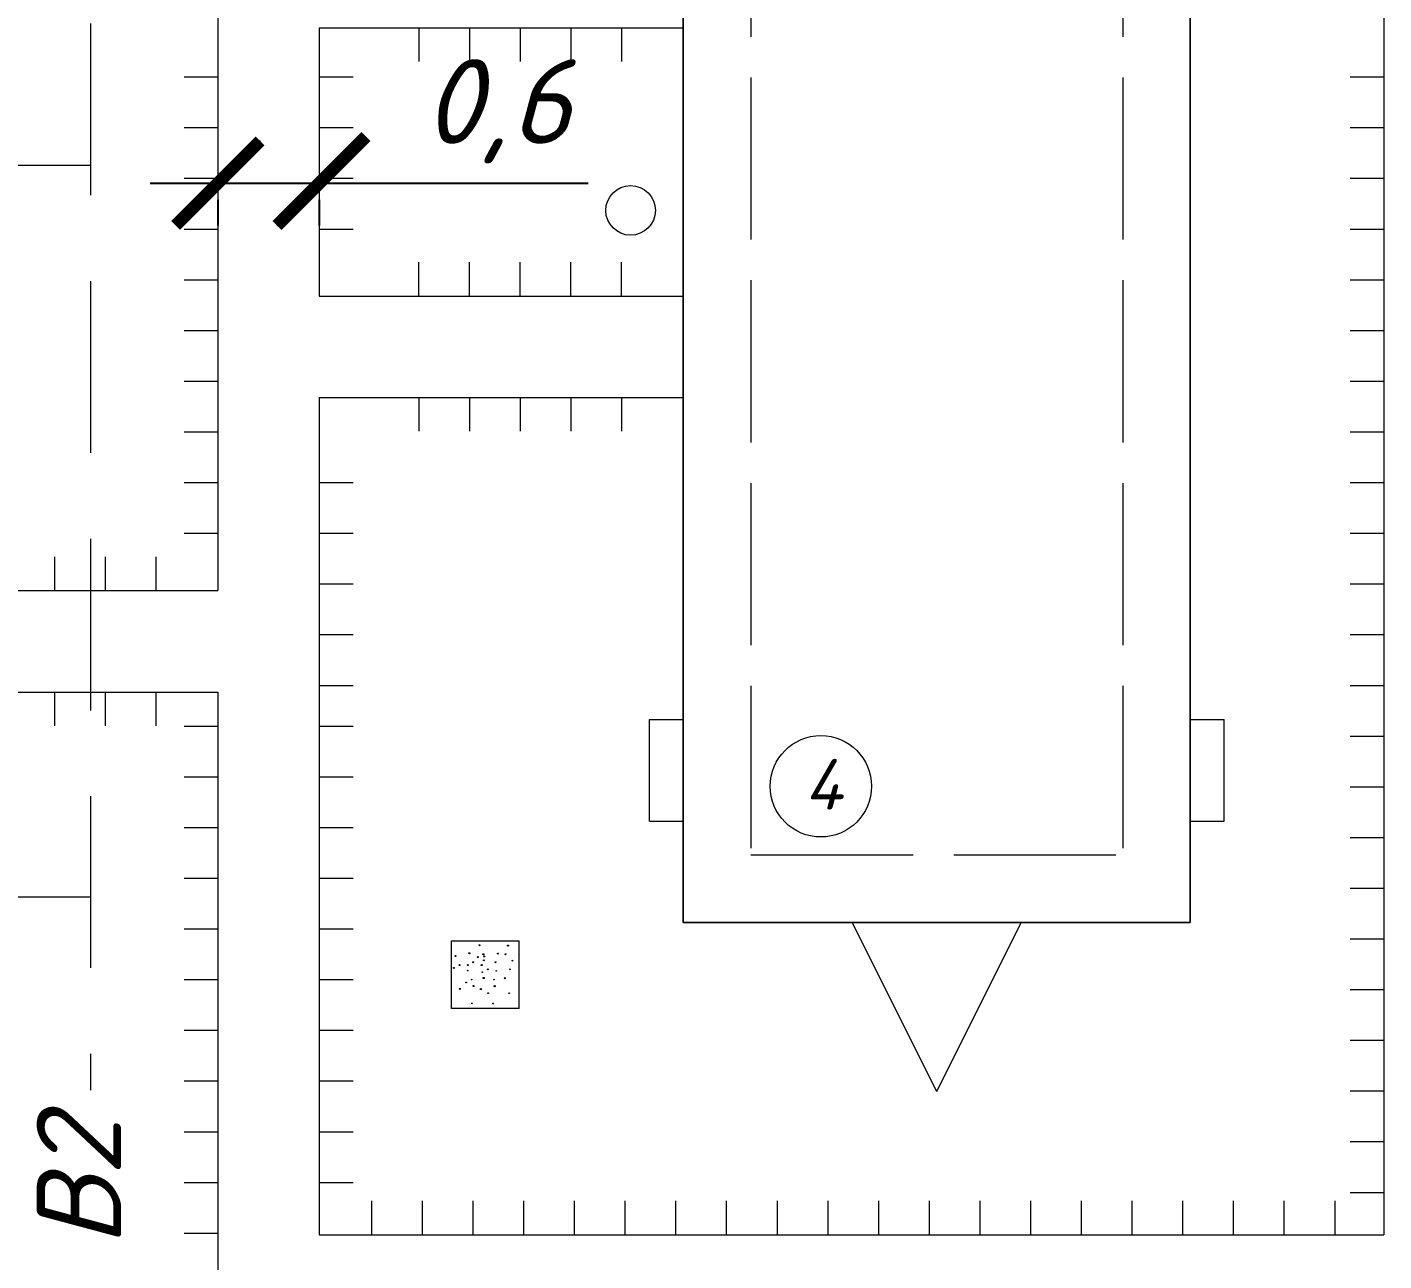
# Model space of a CAD drawing. Header units: millimetres. Extents: x 27137 to 30937, y -4667 to -569.
# Drawn here: x 28946.97 to 28987.11, y -2633.81 to -2597.31 of the extents above; entities that cross this region are included whole.
import ezdxf

# ---------------------------------------------------------------- set-up
doc = ezdxf.new("R2010")
doc.units = ezdxf.units.MM
doc.header["$LTSCALE"] = 0.4
doc.linetypes.add('ACAD_ISO02W100', pattern=[15, 12, -3])
doc.linetypes.add('штриховаяX2', pattern=[38.1, 25.4, -12.7])
doc.layers.add('здания', color=7, linetype='Continuous', lineweight=40)
doc.styles.add('Isocpeur', font='isocpeui.ttf', dxfattribs={"height": 2.5})
doc.styles.get("Standard").update_dxf_attribs({"font": 'isocpeui.ttf', "height": 2.5})
doc.dimstyles.new('06', dxfattribs={"dimtxt": 2.5, "dimasz": 2.5, "dimexe": 1.25, "dimexo": 0.625, "dimtad": 1, "dimdec": 0, "dimlfac": 200, "dimtxsty": 'Standard', "dimblk": 'OBLIQUE', "dimcen": 2.5, "dimdle": 2, "dimadec": 0, "dimazin": 0, "dimtfac": 1, "dimtdec": 0, "dimtmove": 0, "dimatfit": 3, "dimldrblk": 'OBLIQUE', "dimfxl": 1, "dimarcsym": 0})

# ---------------------------------------------------------------- blocks, each defined once
blk = doc.blocks.new('_Oblique')
at = {"color": 0, "linetype": 'ByBlock', "lineweight": -2}
blk.add_line((-0.5, -0.5), (0.5, 0.5), dxfattribs=at)
blk = doc.blocks.new('*D599')
at = {"color": 0, "lineweight": -2, "transparency": 16777216}
for p, q in [((28950.611, -2601.923), (28955.611, -2601.923)), ((28955.611, -2601.923), (28963.569, -2601.923)), ((28952.611, -2602.416), (28952.611, -2603.173)), ((28955.611, -2602.416), (28955.611, -2603.173))]:
    blk.add_line(p, q, dxfattribs=at)
at = {"layer": 'Defpoints', "color": 0, "transparency": 16777216}
for p in [(28952.611, -2601.791), (28955.611, -2601.791), (28955.611, -2601.923)]:
    blk.add_point(p, dxfattribs=at)
at = {"color": 0, "lineweight": -2, "transparency": 16777216, "xscale": 2.5, "yscale": 2.5, "zscale": 2.5, "rotation": 180}
blk.add_blockref('_Oblique', (28952.611, -2601.923), dxfattribs=at)
at = {"color": 0, "lineweight": -2, "transparency": 16777216, "xscale": 2.5, "yscale": 2.5, "zscale": 2.5}
blk.add_blockref('_Oblique', (28955.611, -2601.923), dxfattribs=at)
at = {"color": 0, "lineweight": 15, "transparency": 16777216, "insert": (28960.872, -2599.798), "char_height": 2.5, "attachment_point": 5, "style": 'Isocpeur'}
blk.add_mtext('0,6', dxfattribs=at)
blk = doc.blocks.new('_ArchTick')
at = {"color": 0, "linetype": 'ByBlock', "const_width": 0.15}
blk.add_lwpolyline([(-0.5, -0.5), (0.5, 0.5)], dxfattribs=at)

msp = doc.modelspace()

# ---------------------------------------------------------------- linework, layer by layer
at = {"lineweight": 15}
for p, q in [((28952.6105, -2568.667), (28952.6105, -2613.9796)), ((28987.1105, -2571.667), (28987.1105, -2633.0328)), ((28966.3822, -2623.7956), (28966.3822, -2578.7956)), ((28966.3822, -2578.7956), (28966.3822, -2623.7956)), ((28981.3822, -2578.7956), (28981.3822, -2623.7956)), ((28981.3822, -2623.7956), (28981.3822, -2578.7956)), ((28955.6105, -2597.3253), (28955.6105, -2605.2659)), ((28955.6105, -2597.3253), (28966.3822, -2597.3253)), ((28958.5537, -2597.3253), (28958.5537, -2598.3253)), ((28958.5537, -2597.3253), (28958.5537, -2598.3253)), ((28960.0537, -2597.3253), (28960.0537, -2598.3253)), ((28960.0537, -2597.3253), (28960.0537, -2598.3253)), ((28961.5537, -2597.3253), (28961.5537, -2598.3253)), ((28961.5537, -2597.3253), (28961.5537, -2598.3253)), ((28961.5537, -2597.3253), (28961.5537, -2598.3253)), ((28961.5537, -2597.3253), (28961.5537, -2598.3253)), ((28963.0537, -2597.3253), (28963.0537, -2598.3253)), ((28963.0537, -2597.3253), (28963.0537, -2598.3253)), ((28964.5537, -2597.3253), (28964.5537, -2598.3253)), ((28964.5537, -2597.3253), (28964.5537, -2598.3253)), ((28952.6105, -2598.7909), (28951.6105, -2598.7909)), ((28952.6105, -2598.7909), (28951.6105, -2598.7909)), ((28952.6105, -2598.7909), (28951.6105, -2598.7909)), ((28952.6105, -2598.7909), (28951.6105, -2598.7909)), ((28952.6105, -2598.7909), (28951.6105, -2598.7909)), ((28952.6105, -2598.7909), (28951.6105, -2598.7909)), ((28952.6105, -2598.7909), (28951.6105, -2598.7909)), ((28952.6105, -2598.7909), (28951.6105, -2598.7909)), ((28952.6105, -2598.7909), (28951.6105, -2598.7909)), ((28952.6105, -2598.7909), (28951.6105, -2598.7909)), ((28952.6105, -2598.7909), (28951.6105, -2598.7909)), ((28956.6105, -2598.7909), (28955.6105, -2598.7909)), ((28956.6105, -2598.7909), (28955.6105, -2598.7909)), ((28956.6105, -2598.7909), (28955.6105, -2598.7909)), ((28956.6105, -2598.7909), (28955.6105, -2598.7909)), ((28956.6105, -2598.7909), (28955.6105, -2598.7909)), ((28956.6105, -2598.7909), (28955.6105, -2598.7909)), ((28956.6105, -2598.7909), (28955.6105, -2598.7909)), ((28956.6105, -2598.7909), (28955.6105, -2598.7909)), ((28956.6105, -2598.7909), (28955.6105, -2598.7909)), ((28956.6105, -2598.7909), (28955.6105, -2598.7909)), ((28956.6105, -2598.7909), (28955.6105, -2598.7909)), ((28956.6105, -2598.7909), (28955.6105, -2598.7909)), ((28956.6105, -2598.7909), (28955.6105, -2598.7909)), ((28987.1105, -2598.7909), (28986.1105, -2598.7909)), ((28987.1105, -2598.7909), (28986.1105, -2598.7909)), ((28987.1105, -2598.7909), (28986.1105, -2598.7909)), ((28952.6105, -2600.2909), (28951.6105, -2600.2909)), ((28952.6105, -2600.2909), (28951.6105, -2600.2909)), ((28952.6105, -2600.2909), (28951.6105, -2600.2909)), ((28952.6105, -2600.2909), (28951.6105, -2600.2909)), ((28952.6105, -2600.2909), (28951.6105, -2600.2909)), ((28952.6105, -2600.2909), (28951.6105, -2600.2909)), ((28952.6105, -2600.2909), (28951.6105, -2600.2909)), ((28952.6105, -2600.2909), (28951.6105, -2600.2909)), ((28956.6105, -2600.2909), (28955.6105, -2600.2909)), ((28956.6105, -2600.2909), (28955.6105, -2600.2909)), ((28956.6105, -2600.2909), (28955.6105, -2600.2909)), ((28956.6105, -2600.2909), (28955.6105, -2600.2909)), ((28956.6105, -2600.2909), (28955.6105, -2600.2909)), ((28956.6105, -2600.2909), (28955.6105, -2600.2909)), ((28956.6105, -2600.2909), (28955.6105, -2600.2909)), ((28956.6105, -2600.2909), (28955.6105, -2600.2909)), ((28956.6105, -2600.2909), (28955.6105, -2600.2909)), ((28956.6105, -2600.2909), (28955.6105, -2600.2909)), ((28956.6105, -2600.2909), (28955.6105, -2600.2909)), ((28956.6105, -2600.2909), (28955.6105, -2600.2909)), ((28956.6105, -2600.2909), (28955.6105, -2600.2909)), ((28956.6105, -2600.2909), (28955.6105, -2600.2909)), ((28956.6105, -2600.2909), (28955.6105, -2600.2909)), ((28956.6105, -2600.2909), (28955.6105, -2600.2909)), ((28956.6105, -2600.2909), (28955.6105, -2600.2909)), ((28987.1105, -2600.2909), (28986.1105, -2600.2909)), ((28987.1105, -2600.2909), (28986.1105, -2600.2909)), ((28987.1105, -2600.2909), (28986.1105, -2600.2909)), ((28987.1105, -2600.2909), (28986.1105, -2600.2909)), ((28987.1105, -2600.2909), (28986.1105, -2600.2909)), ((28952.6105, -2601.7909), (28951.6105, -2601.7909)), ((28952.6105, -2601.7909), (28951.6105, -2601.7909)), ((28952.6105, -2601.7909), (28951.6105, -2601.7909)), ((28952.6105, -2601.7909), (28951.6105, -2601.7909)), ((28952.6105, -2601.7909), (28951.6105, -2601.7909)), ((28952.6105, -2601.7909), (28951.6105, -2601.7909)), ((28952.6105, -2601.7909), (28951.6105, -2601.7909)), ((28952.6105, -2601.7909), (28951.6105, -2601.7909)), ((28956.6105, -2601.7909), (28955.6105, -2601.7909)), ((28956.6105, -2601.7909), (28955.6105, -2601.7909)), ((28956.6105, -2601.7909), (28955.6105, -2601.7909)), ((28956.6105, -2601.7909), (28955.6105, -2601.7909)), ((28956.6105, -2601.7909), (28955.6105, -2601.7909)), ((28956.6105, -2601.7909), (28955.6105, -2601.7909)), ((28956.6105, -2601.7909), (28955.6105, -2601.7909)), ((28956.6105, -2601.7909), (28955.6105, -2601.7909)), ((28956.6105, -2601.7909), (28955.6105, -2601.7909)), ((28956.6105, -2601.7909), (28955.6105, -2601.7909)), ((28956.6105, -2601.7909), (28955.6105, -2601.7909)), ((28987.1105, -2601.7909), (28986.1105, -2601.7909)), ((28987.1105, -2601.7909), (28986.1105, -2601.7909)), ((28987.1105, -2601.7909), (28986.1105, -2601.7909)), ((28987.1105, -2601.7909), (28986.1105, -2601.7909)), ((28987.1105, -2601.7909), (28986.1105, -2601.7909)), ((28987.1105, -2601.7909), (28986.1105, -2601.7909)), ((28987.1105, -2601.7909), (28986.1105, -2601.7909)), ((28987.1105, -2601.7909), (28986.1105, -2601.7909)), ((28987.1105, -2601.7909), (28986.1105, -2601.7909)), ((28987.1105, -2601.7909), (28986.1105, -2601.7909)), ((28987.1105, -2601.7909), (28986.1105, -2601.7909)), ((28952.6105, -2603.2909), (28951.6105, -2603.2909)), ((28952.6105, -2603.2909), (28951.6105, -2603.2909)), ((28952.6105, -2603.2909), (28951.6105, -2603.2909)), ((28952.6105, -2603.2909), (28951.6105, -2603.2909)), ((28952.6105, -2603.2909), (28951.6105, -2603.2909)), ((28952.6105, -2603.2909), (28951.6105, -2603.2909)), ((28956.6105, -2603.2909), (28955.6105, -2603.2909)), ((28956.6105, -2603.2909), (28955.6105, -2603.2909)), ((28956.6105, -2603.2909), (28955.6105, -2603.2909)), ((28956.6105, -2603.2909), (28955.6105, -2603.2909)), ((28956.6105, -2603.2909), (28955.6105, -2603.2909)), ((28956.6105, -2603.2909), (28955.6105, -2603.2909)), ((28956.6105, -2603.2909), (28955.6105, -2603.2909)), ((28956.6105, -2603.2909), (28955.6105, -2603.2909)), ((28956.6105, -2603.2909), (28955.6105, -2603.2909)), ((28956.6105, -2603.2909), (28955.6105, -2603.2909)), ((28956.6105, -2603.2909), (28955.6105, -2603.2909)), ((28956.6105, -2603.2909), (28955.6105, -2603.2909)), ((28956.6105, -2603.2909), (28955.6105, -2603.2909)), ((28987.1105, -2603.2909), (28986.1105, -2603.2909)), ((28987.1105, -2603.2909), (28986.1105, -2603.2909)), ((28987.1105, -2603.2909), (28986.1105, -2603.2909)), ((28987.1105, -2603.2909), (28986.1105, -2603.2909)), ((28987.1105, -2603.2909), (28986.1105, -2603.2909)), ((28987.1105, -2603.2909), (28986.1105, -2603.2909)), ((28987.1105, -2603.2909), (28986.1105, -2603.2909)), ((28987.1105, -2603.2909), (28986.1105, -2603.2909)), ((28958.5537, -2605.2659), (28958.5537, -2604.2659)), ((28958.5537, -2605.2659), (28958.5537, -2604.2659)), ((28960.0537, -2605.2659), (28960.0537, -2604.2659)), ((28960.0537, -2605.2659), (28960.0537, -2604.2659)), ((28961.5537, -2605.2659), (28961.5537, -2604.2659)), ((28961.5537, -2605.2659), (28961.5537, -2604.2659)), ((28961.5537, -2605.2659), (28961.5537, -2604.2659)), ((28961.5537, -2605.2659), (28961.5537, -2604.2659)), ((28963.0537, -2605.2659), (28963.0537, -2604.2659)), ((28963.0537, -2605.2659), (28963.0537, -2604.2659)), ((28964.5537, -2605.2659), (28964.5537, -2604.2659)), ((28964.5537, -2605.2659), (28964.5537, -2604.2659)), ((28952.6105, -2604.7909), (28951.6105, -2604.7909)), ((28952.6105, -2604.7909), (28951.6105, -2604.7909)), ((28952.6105, -2604.7909), (28951.6105, -2604.7909)), ((28987.1105, -2604.7909), (28986.1105, -2604.7909)), ((28987.1105, -2604.7909), (28986.1105, -2604.7909)), ((28987.1105, -2604.7909), (28986.1105, -2604.7909)), ((28987.1105, -2604.7909), (28986.1105, -2604.7909)), ((28987.1105, -2604.7909), (28986.1105, -2604.7909)), ((28987.1105, -2604.7909), (28986.1105, -2604.7909)), ((28987.1105, -2604.7909), (28986.1105, -2604.7909)), ((28987.1105, -2604.7909), (28986.1105, -2604.7909)), ((28955.6105, -2605.2659), (28966.3822, -2605.2659)), ((28952.6105, -2606.2909), (28951.6105, -2606.2909)), ((28952.6105, -2606.2909), (28951.6105, -2606.2909)), ((28952.6105, -2606.2909), (28951.6105, -2606.2909)), ((28952.6105, -2606.2909), (28951.6105, -2606.2909)), ((28952.6105, -2606.2909), (28951.6105, -2606.2909)), ((28987.1105, -2606.2909), (28986.1105, -2606.2909)), ((28987.1105, -2606.2909), (28986.1105, -2606.2909)), ((28987.1105, -2606.2909), (28986.1105, -2606.2909)), ((28987.1105, -2606.2909), (28986.1105, -2606.2909)), ((28987.1105, -2606.2909), (28986.1105, -2606.2909)), ((28987.1105, -2606.2909), (28986.1105, -2606.2909)), ((28952.6105, -2607.7909), (28951.6105, -2607.7909)), ((28952.6105, -2607.7909), (28951.6105, -2607.7909)), ((28952.6105, -2607.7909), (28951.6105, -2607.7909)), ((28952.6105, -2607.7909), (28951.6105, -2607.7909)), ((28952.6105, -2607.7909), (28951.6105, -2607.7909)), ((28952.6105, -2607.7909), (28951.6105, -2607.7909)), ((28952.6105, -2607.7909), (28951.6105, -2607.7909)), ((28952.6105, -2607.7909), (28951.6105, -2607.7909)), ((28952.6105, -2607.7909), (28951.6105, -2607.7909)), ((28952.6105, -2607.7909), (28951.6105, -2607.7909)), ((28952.6105, -2607.7909), (28951.6105, -2607.7909)), ((28987.1105, -2607.7909), (28986.1105, -2607.7909)), ((28987.1105, -2607.7909), (28986.1105, -2607.7909)), ((28987.1105, -2607.7909), (28986.1105, -2607.7909)), ((28955.6105, -2608.2659), (28955.6105, -2616.9796)), ((28955.6105, -2608.2659), (28966.3822, -2608.2659)), ((28958.5537, -2608.2659), (28958.5537, -2609.2659)), ((28958.5537, -2608.2659), (28958.5537, -2609.2659)), ((28960.0537, -2608.2659), (28960.0537, -2609.2659)), ((28960.0537, -2608.2659), (28960.0537, -2609.2659)), ((28961.5537, -2608.2659), (28961.5537, -2609.2659)), ((28961.5537, -2608.2659), (28961.5537, -2609.2659)), ((28961.5537, -2608.2659), (28961.5537, -2609.2659)), ((28961.5537, -2608.2659), (28961.5537, -2609.2659)), ((28963.0537, -2608.2659), (28963.0537, -2609.2659)), ((28963.0537, -2608.2659), (28963.0537, -2609.2659)), ((28964.5537, -2608.2659), (28964.5537, -2609.2659)), ((28964.5537, -2608.2659), (28964.5537, -2609.2659)), ((28952.6105, -2609.2909), (28951.6105, -2609.2909)), ((28952.6105, -2609.2909), (28951.6105, -2609.2909)), ((28952.6105, -2609.2909), (28951.6105, -2609.2909)), ((28952.6105, -2609.2909), (28951.6105, -2609.2909)), ((28952.6105, -2609.2909), (28951.6105, -2609.2909)), ((28952.6105, -2609.2909), (28951.6105, -2609.2909)), ((28952.6105, -2609.2909), (28951.6105, -2609.2909)), ((28952.6105, -2609.2909), (28951.6105, -2609.2909)), ((28987.1105, -2609.2909), (28986.1105, -2609.2909)), ((28987.1105, -2609.2909), (28986.1105, -2609.2909)), ((28987.1105, -2609.2909), (28986.1105, -2609.2909)), ((28987.1105, -2609.2909), (28986.1105, -2609.2909)), ((28987.1105, -2609.2909), (28986.1105, -2609.2909)), ((28952.6105, -2610.7909), (28951.6105, -2610.7909)), ((28952.6105, -2610.7909), (28951.6105, -2610.7909)), ((28952.6105, -2610.7909), (28951.6105, -2610.7909)), ((28952.6105, -2610.7909), (28951.6105, -2610.7909)), ((28952.6105, -2610.7909), (28951.6105, -2610.7909)), ((28952.6105, -2610.7909), (28951.6105, -2610.7909)), ((28952.6105, -2610.7909), (28951.6105, -2610.7909)), ((28952.6105, -2610.7909), (28951.6105, -2610.7909)), ((28956.6105, -2610.7909), (28955.6105, -2610.7909)), ((28956.6105, -2610.7909), (28955.6105, -2610.7909)), ((28956.6105, -2610.7909), (28955.6105, -2610.7909)), ((28956.6105, -2610.7909), (28955.6105, -2610.7909)), ((28956.6105, -2610.7909), (28955.6105, -2610.7909)), ((28956.6105, -2610.7909), (28955.6105, -2610.7909)), ((28956.6105, -2610.7909), (28955.6105, -2610.7909)), ((28956.6105, -2610.7909), (28955.6105, -2610.7909)), ((28987.1105, -2610.7909), (28986.1105, -2610.7909)), ((28987.1105, -2610.7909), (28986.1105, -2610.7909)), ((28987.1105, -2610.7909), (28986.1105, -2610.7909)), ((28987.1105, -2610.7909), (28986.1105, -2610.7909)), ((28987.1105, -2610.7909), (28986.1105, -2610.7909)), ((28987.1105, -2610.7909), (28986.1105, -2610.7909)), ((28987.1105, -2610.7909), (28986.1105, -2610.7909)), ((28987.1105, -2610.7909), (28986.1105, -2610.7909)), ((28987.1105, -2610.7909), (28986.1105, -2610.7909)), ((28987.1105, -2610.7909), (28986.1105, -2610.7909)), ((28987.1105, -2610.7909), (28986.1105, -2610.7909)), ((28987.1105, -2610.7909), (28986.1105, -2610.7909)), ((28987.1105, -2610.7909), (28986.1105, -2610.7909)), ((28987.1105, -2610.7909), (28986.1105, -2610.7909)), ((28987.1105, -2610.7909), (28986.1105, -2610.7909)), ((28987.1105, -2610.7909), (28986.1105, -2610.7909)), ((28987.1105, -2610.7909), (28986.1105, -2610.7909)), ((28987.1105, -2610.7909), (28986.1105, -2610.7909)), ((28987.1105, -2610.7909), (28986.1105, -2610.7909)), ((28987.1105, -2610.7909), (28986.1105, -2610.7909)), ((28987.1105, -2610.7909), (28986.1105, -2610.7909)), ((28987.1105, -2610.7909), (28986.1105, -2610.7909)), ((28952.6105, -2612.2909), (28951.6105, -2612.2909)), ((28952.6105, -2612.2909), (28951.6105, -2612.2909)), ((28952.6105, -2612.2909), (28951.6105, -2612.2909)), ((28956.6105, -2612.2909), (28955.6105, -2612.2909)), ((28956.6105, -2612.2909), (28955.6105, -2612.2909)), ((28956.6105, -2612.2909), (28955.6105, -2612.2909)), ((28956.6105, -2612.2909), (28955.6105, -2612.2909)), ((28956.6105, -2612.2909), (28955.6105, -2612.2909)), ((28956.6105, -2612.2909), (28955.6105, -2612.2909)), ((28956.6105, -2612.2909), (28955.6105, -2612.2909)), ((28956.6105, -2612.2909), (28955.6105, -2612.2909)), ((28956.6105, -2612.2909), (28955.6105, -2612.2909)), ((28956.6105, -2612.2909), (28955.6105, -2612.2909)), ((28956.6105, -2612.2909), (28955.6105, -2612.2909)), ((28956.6105, -2612.2909), (28955.6105, -2612.2909)), ((28956.6105, -2612.2909), (28955.6105, -2612.2909)), ((28956.6105, -2612.2909), (28955.6105, -2612.2909)), ((28956.6105, -2612.2909), (28955.6105, -2612.2909)), ((28956.6105, -2612.2909), (28955.6105, -2612.2909)), ((28956.6105, -2612.2909), (28955.6105, -2612.2909)), ((28956.6105, -2612.2909), (28955.6105, -2612.2909)), ((28956.6105, -2612.2909), (28955.6105, -2612.2909)), ((28956.6105, -2612.2909), (28955.6105, -2612.2909)), ((28956.6105, -2612.2909), (28955.6105, -2612.2909)), ((28956.6105, -2612.2909), (28955.6105, -2612.2909)), ((28987.1105, -2612.2909), (28986.1105, -2612.2909)), ((28987.1105, -2612.2909), (28986.1105, -2612.2909)), ((28987.1105, -2612.2909), (28986.1105, -2612.2909)), ((28987.1105, -2612.2909), (28986.1105, -2612.2909)), ((28987.1105, -2612.2909), (28986.1105, -2612.2909)), ((28987.1105, -2612.2909), (28986.1105, -2612.2909)), ((28987.1105, -2612.2909), (28986.1105, -2612.2909)), ((28987.1105, -2612.2909), (28986.1105, -2612.2909)), ((28947.782, -2613.9796), (28947.782, -2612.9796)), ((28947.782, -2613.9796), (28947.782, -2612.9796)), ((28949.282, -2613.9796), (28949.282, -2612.9796)), ((28949.282, -2613.9796), (28949.282, -2612.9796)), ((28950.782, -2613.9796), (28950.782, -2612.9796)), ((28950.782, -2613.9796), (28950.782, -2612.9796)), ((28913.282, -2613.9796), (28952.6105, -2613.9796)), ((28956.6105, -2613.7909), (28955.6105, -2613.7909)), ((28956.6105, -2613.7909), (28955.6105, -2613.7909)), ((28956.6105, -2613.7909), (28955.6105, -2613.7909)), ((28956.6105, -2613.7909), (28955.6105, -2613.7909)), ((28956.6105, -2613.7909), (28955.6105, -2613.7909)), ((28956.6105, -2613.7909), (28955.6105, -2613.7909)), ((28956.6105, -2613.7909), (28955.6105, -2613.7909)), ((28956.6105, -2613.7909), (28955.6105, -2613.7909)), ((28956.6105, -2613.7909), (28955.6105, -2613.7909)), ((28956.6105, -2613.7909), (28955.6105, -2613.7909)), ((28956.6105, -2613.7909), (28955.6105, -2613.7909)), ((28987.1105, -2613.7909), (28986.1105, -2613.7909)), ((28987.1105, -2613.7909), (28986.1105, -2613.7909)), ((28987.1105, -2613.7909), (28986.1105, -2613.7909)), ((28987.1105, -2613.7909), (28986.1105, -2613.7909)), ((28987.1105, -2613.7909), (28986.1105, -2613.7909)), ((28987.1105, -2613.7909), (28986.1105, -2613.7909)), ((28987.1105, -2613.7909), (28986.1105, -2613.7909)), ((28987.1105, -2613.7909), (28986.1105, -2613.7909)), ((28987.1105, -2613.7909), (28986.1105, -2613.7909)), ((28987.1105, -2613.7909), (28986.1105, -2613.7909)), ((28987.1105, -2613.7909), (28986.1105, -2613.7909)), ((28987.1105, -2613.7909), (28986.1105, -2613.7909)), ((28987.1105, -2613.7909), (28986.1105, -2613.7909)), ((28987.1105, -2613.7909), (28986.1105, -2613.7909)), ((28987.1105, -2613.7909), (28986.1105, -2613.7909)), ((28987.1105, -2613.7909), (28986.1105, -2613.7909)), ((28987.1105, -2613.7909), (28986.1105, -2613.7909)), ((28987.1105, -2613.7909), (28986.1105, -2613.7909)), ((28987.1105, -2613.7909), (28986.1105, -2613.7909)), ((28956.6105, -2615.2909), (28955.6105, -2615.2909)), ((28956.6105, -2615.2909), (28955.6105, -2615.2909)), ((28956.6105, -2615.2909), (28955.6105, -2615.2909)), ((28956.6105, -2615.2909), (28955.6105, -2615.2909)), ((28956.6105, -2615.2909), (28955.6105, -2615.2909)), ((28956.6105, -2615.2909), (28955.6105, -2615.2909)), ((28956.6105, -2615.2909), (28955.6105, -2615.2909)), ((28956.6105, -2615.2909), (28955.6105, -2615.2909)), ((28987.1105, -2615.2909), (28986.1105, -2615.2909)), ((28987.1105, -2615.2909), (28986.1105, -2615.2909)), ((28987.1105, -2615.2909), (28986.1105, -2615.2909)), ((28987.1105, -2615.2909), (28986.1105, -2615.2909)), ((28987.1105, -2615.2909), (28986.1105, -2615.2909)), ((28987.1105, -2615.2909), (28986.1105, -2615.2909)), ((28987.1105, -2615.2909), (28986.1105, -2615.2909)), ((28987.1105, -2615.2909), (28986.1105, -2615.2909)), ((28987.1105, -2615.2909), (28986.1105, -2615.2909)), ((28987.1105, -2615.2909), (28986.1105, -2615.2909)), ((28987.1105, -2615.2909), (28986.1105, -2615.2909)), ((28987.1105, -2615.2909), (28986.1105, -2615.2909)), ((28987.1105, -2615.2909), (28986.1105, -2615.2909)), ((28987.1105, -2615.2909), (28986.1105, -2615.2909)), ((28913.282, -2616.9796), (28952.6105, -2616.9796)), ((28947.782, -2617.9796), (28947.782, -2616.9796)), ((28947.782, -2617.9796), (28947.782, -2616.9796)), ((28949.282, -2617.9796), (28949.282, -2616.9796)), ((28949.282, -2617.9796), (28949.282, -2616.9796)), ((28950.782, -2617.9796), (28950.782, -2616.9796)), ((28950.782, -2617.9796), (28950.782, -2616.9796)), ((28956.6105, -2616.7909), (28955.6105, -2616.7909)), ((28956.6105, -2616.7909), (28955.6105, -2616.7909)), ((28956.6105, -2616.7909), (28955.6105, -2616.7909)), ((28987.1105, -2616.7909), (28986.1105, -2616.7909)), ((28987.1105, -2616.7909), (28986.1105, -2616.7909)), ((28987.1105, -2616.7909), (28986.1105, -2616.7909)), ((28987.1105, -2616.7909), (28986.1105, -2616.7909)), ((28987.1105, -2616.7909), (28986.1105, -2616.7909)), ((28987.1105, -2616.7909), (28986.1105, -2616.7909)), ((28987.1105, -2616.7909), (28986.1105, -2616.7909)), ((28987.1105, -2616.7909), (28986.1105, -2616.7909)), ((28987.1105, -2616.7909), (28986.1105, -2616.7909)), ((28987.1105, -2616.7909), (28986.1105, -2616.7909)), ((28987.1105, -2616.7909), (28986.1105, -2616.7909)), ((28965.3822, -2620.7956), (28965.3822, -2617.7956)), ((28981.3822, -2617.7956), (28982.3822, -2617.7956)), ((28982.3822, -2620.7956), (28982.3822, -2617.7956)), ((28952.6105, -2617.9956), (28951.6105, -2617.9956)), ((28952.6105, -2617.9956), (28951.6105, -2617.9956)), ((28952.6105, -2617.9956), (28951.6105, -2617.9956)), ((28952.6105, -2617.9956), (28951.6105, -2617.9956)), ((28952.6105, -2617.9956), (28951.6105, -2617.9956)), ((28952.6105, -2617.9956), (28951.6105, -2617.9956)), ((28952.6105, -2617.9956), (28951.6105, -2617.9956)), ((28952.6105, -2617.9956), (28951.6105, -2617.9956)), ((28956.6105, -2617.9956), (28955.6105, -2617.9956)), ((28956.6105, -2617.9956), (28955.6105, -2617.9956)), ((28956.6105, -2617.9956), (28955.6105, -2617.9956)), ((28956.6105, -2617.9956), (28955.6105, -2617.9956)), ((28956.6105, -2617.9956), (28955.6105, -2617.9956)), ((28956.6105, -2617.9956), (28955.6105, -2617.9956)), ((28956.6105, -2617.9956), (28955.6105, -2617.9956)), ((28956.6105, -2617.9956), (28955.6105, -2617.9956)), ((28956.6105, -2617.9956), (28955.6105, -2617.9956)), ((28956.6105, -2617.9956), (28955.6105, -2617.9956)), ((28956.6105, -2617.9956), (28955.6105, -2617.9956)), ((28987.1105, -2618.2909), (28986.1105, -2618.2909)), ((28987.1105, -2618.2909), (28986.1105, -2618.2909)), ((28987.1105, -2618.2909), (28986.1105, -2618.2909)), ((28987.1105, -2618.2909), (28986.1105, -2618.2909)), ((28987.1105, -2618.2909), (28986.1105, -2618.2909)), ((28987.1105, -2618.2909), (28986.1105, -2618.2909)), ((28987.1105, -2618.2909), (28986.1105, -2618.2909)), ((28987.1105, -2618.2909), (28986.1105, -2618.2909)), ((28987.1105, -2618.2909), (28986.1105, -2618.2909)), ((28987.1105, -2618.2909), (28986.1105, -2618.2909)), ((28987.1105, -2618.2909), (28986.1105, -2618.2909)), ((28952.6105, -2619.4956), (28951.6105, -2619.4956)), ((28952.6105, -2619.4956), (28951.6105, -2619.4956)), ((28952.6105, -2619.4956), (28951.6105, -2619.4956)), ((28952.6105, -2619.4956), (28951.6105, -2619.4956)), ((28952.6105, -2619.4956), (28951.6105, -2619.4956)), ((28952.6105, -2619.4956), (28951.6105, -2619.4956)), ((28956.6105, -2619.4956), (28955.6105, -2619.4956)), ((28956.6105, -2619.4956), (28955.6105, -2619.4956)), ((28956.6105, -2619.4956), (28955.6105, -2619.4956)), ((28956.6105, -2619.4956), (28955.6105, -2619.4956)), ((28956.6105, -2619.4956), (28955.6105, -2619.4956)), ((28956.6105, -2619.4956), (28955.6105, -2619.4956)), ((28956.6105, -2619.4956), (28955.6105, -2619.4956)), ((28956.6105, -2619.4956), (28955.6105, -2619.4956)), ((28956.6105, -2619.4956), (28955.6105, -2619.4956)), ((28956.6105, -2619.4956), (28955.6105, -2619.4956)), ((28956.6105, -2619.4956), (28955.6105, -2619.4956)), ((28956.6105, -2619.4956), (28955.6105, -2619.4956)), ((28956.6105, -2619.4956), (28955.6105, -2619.4956)), ((28987.1105, -2619.7909), (28986.1105, -2619.7909)), ((28987.1105, -2619.7909), (28986.1105, -2619.7909)), ((28987.1105, -2619.7909), (28986.1105, -2619.7909)), ((28987.1105, -2619.7909), (28986.1105, -2619.7909)), ((28987.1105, -2619.7909), (28986.1105, -2619.7909)), ((28987.1105, -2619.7909), (28986.1105, -2619.7909)), ((28987.1105, -2619.7909), (28986.1105, -2619.7909)), ((28987.1105, -2619.7909), (28986.1105, -2619.7909)), ((28987.1105, -2619.7909), (28986.1105, -2619.7909)), ((28987.1105, -2619.7909), (28986.1105, -2619.7909)), ((28987.1105, -2619.7909), (28986.1105, -2619.7909)), ((28987.1105, -2619.7909), (28986.1105, -2619.7909)), ((28987.1105, -2619.7909), (28986.1105, -2619.7909)), ((28987.1105, -2619.7909), (28986.1105, -2619.7909)), ((28952.6105, -2620.9956), (28951.6105, -2620.9956)), ((28952.6105, -2620.9956), (28951.6105, -2620.9956)), ((28952.6105, -2620.9956), (28951.6105, -2620.9956)), ((28956.6105, -2620.9956), (28955.6105, -2620.9956)), ((28956.6105, -2620.9956), (28955.6105, -2620.9956)), ((28956.6105, -2620.9956), (28955.6105, -2620.9956)), ((28956.6105, -2620.9956), (28955.6105, -2620.9956)), ((28956.6105, -2620.9956), (28955.6105, -2620.9956)), ((28956.6105, -2620.9956), (28955.6105, -2620.9956)), ((28956.6105, -2620.9956), (28955.6105, -2620.9956)), ((28956.6105, -2620.9956), (28955.6105, -2620.9956)), ((28956.6105, -2620.9956), (28955.6105, -2620.9956)), ((28956.6105, -2620.9956), (28955.6105, -2620.9956)), ((28956.6105, -2620.9956), (28955.6105, -2620.9956)), ((28956.6105, -2620.9956), (28955.6105, -2620.9956)), ((28956.6105, -2620.9956), (28955.6105, -2620.9956)), ((28956.6105, -2620.9956), (28955.6105, -2620.9956)), ((28965.3822, -2620.7956), (28966.3822, -2620.7956)), ((28981.3822, -2620.7956), (28982.3822, -2620.7956)), ((28987.1105, -2621.2909), (28986.1105, -2621.2909)), ((28987.1105, -2621.2909), (28986.1105, -2621.2909)), ((28987.1105, -2621.2909), (28986.1105, -2621.2909)), ((28987.1105, -2621.2909), (28986.1105, -2621.2909)), ((28987.1105, -2621.2909), (28986.1105, -2621.2909)), ((28987.1105, -2621.2909), (28986.1105, -2621.2909)), ((28987.1105, -2621.2909), (28986.1105, -2621.2909)), ((28987.1105, -2621.2909), (28986.1105, -2621.2909)), ((28987.1105, -2621.2909), (28986.1105, -2621.2909)), ((28987.1105, -2621.2909), (28986.1105, -2621.2909)), ((28987.1105, -2621.2909), (28986.1105, -2621.2909)), ((28987.1105, -2621.2909), (28986.1105, -2621.2909)), ((28987.1105, -2621.2909), (28986.1105, -2621.2909)), ((28952.6105, -2622.4956), (28951.6105, -2622.4956)), ((28952.6105, -2622.4956), (28951.6105, -2622.4956)), ((28952.6105, -2622.4956), (28951.6105, -2622.4956)), ((28952.6105, -2622.4956), (28951.6105, -2622.4956)), ((28952.6105, -2622.4956), (28951.6105, -2622.4956)), ((28956.6105, -2622.4956), (28955.6105, -2622.4956)), ((28956.6105, -2622.4956), (28955.6105, -2622.4956)), ((28956.6105, -2622.4956), (28955.6105, -2622.4956)), ((28956.6105, -2622.4956), (28955.6105, -2622.4956)), ((28956.6105, -2622.4956), (28955.6105, -2622.4956)), ((28956.6105, -2622.4956), (28955.6105, -2622.4956)), ((28956.6105, -2622.4956), (28955.6105, -2622.4956)), ((28956.6105, -2622.4956), (28955.6105, -2622.4956)), ((28987.1105, -2622.7909), (28986.1105, -2622.7909)), ((28987.1105, -2622.7909), (28986.1105, -2622.7909)), ((28987.1105, -2622.7909), (28986.1105, -2622.7909)), ((28987.1105, -2622.7909), (28986.1105, -2622.7909)), ((28987.1105, -2622.7909), (28986.1105, -2622.7909)), ((28987.1105, -2622.7909), (28986.1105, -2622.7909)), ((28987.1105, -2622.7909), (28986.1105, -2622.7909)), ((28987.1105, -2622.7909), (28986.1105, -2622.7909)), ((28987.1105, -2622.7909), (28986.1105, -2622.7909)), ((28987.1105, -2622.7909), (28986.1105, -2622.7909)), ((28987.1105, -2622.7909), (28986.1105, -2622.7909)), ((28987.1105, -2622.7909), (28986.1105, -2622.7909)), ((28987.1105, -2622.7909), (28986.1105, -2622.7909)), ((28987.1105, -2622.7909), (28986.1105, -2622.7909)), ((28987.1105, -2622.7909), (28986.1105, -2622.7909)), ((28987.1105, -2622.7909), (28986.1105, -2622.7909)), ((28987.1105, -2622.7909), (28986.1105, -2622.7909)), ((28987.1105, -2622.7909), (28986.1105, -2622.7909)), ((28987.1105, -2622.7909), (28986.1105, -2622.7909)), ((28981.3822, -2623.7956), (28966.3822, -2623.7956)), ((28966.3822, -2623.7956), (28981.3822, -2623.7956)), ((28973.8822, -2628.7956), (28971.3822, -2623.7956)), ((28973.8822, -2628.7956), (28976.3822, -2623.7956)), ((28979.1755, -2623.7956), (28974.1755, -2623.7956)), ((28952.6105, -2623.9956), (28951.6105, -2623.9956)), ((28952.6105, -2623.9956), (28951.6105, -2623.9956)), ((28952.6105, -2623.9956), (28951.6105, -2623.9956)), ((28952.6105, -2623.9956), (28951.6105, -2623.9956)), ((28952.6105, -2623.9956), (28951.6105, -2623.9956)), ((28952.6105, -2623.9956), (28951.6105, -2623.9956)), ((28952.6105, -2623.9956), (28951.6105, -2623.9956)), ((28952.6105, -2623.9956), (28951.6105, -2623.9956)), ((28952.6105, -2623.9956), (28951.6105, -2623.9956)), ((28952.6105, -2623.9956), (28951.6105, -2623.9956)), ((28952.6105, -2623.9956), (28951.6105, -2623.9956)), ((28956.6105, -2623.9956), (28955.6105, -2623.9956)), ((28956.6105, -2623.9956), (28955.6105, -2623.9956)), ((28956.6105, -2623.9956), (28955.6105, -2623.9956)), ((28956.6105, -2623.9956), (28955.6105, -2623.9956)), ((28956.6105, -2623.9956), (28955.6105, -2623.9956)), ((28956.6105, -2623.9956), (28955.6105, -2623.9956)), ((28956.6105, -2623.9956), (28955.6105, -2623.9956)), ((28956.6105, -2623.9956), (28955.6105, -2623.9956)), ((28956.6105, -2623.9956), (28955.6105, -2623.9956)), ((28956.6105, -2623.9956), (28955.6105, -2623.9956)), ((28956.6105, -2623.9956), (28955.6105, -2623.9956)), ((28956.6105, -2623.9956), (28955.6105, -2623.9956)), ((28956.6105, -2623.9956), (28955.6105, -2623.9956)), ((28956.6105, -2623.9956), (28955.6105, -2623.9956)), ((28956.6105, -2623.9956), (28955.6105, -2623.9956)), ((28956.6105, -2623.9956), (28955.6105, -2623.9956)), ((28956.6105, -2623.9956), (28955.6105, -2623.9956)), ((28956.6105, -2623.9956), (28955.6105, -2623.9956)), ((28956.6105, -2623.9956), (28955.6105, -2623.9956)), ((28959.5254, -2626.3384), (28959.5254, -2624.3384)), ((28959.5254, -2624.3384), (28961.5254, -2624.3384)), ((28987.1105, -2624.2909), (28986.1105, -2624.2909)), ((28987.1105, -2624.2909), (28986.1105, -2624.2909)), ((28987.1105, -2624.2909), (28986.1105, -2624.2909)), ((28987.1105, -2624.2909), (28986.1105, -2624.2909)), ((28987.1105, -2624.2909), (28986.1105, -2624.2909)), ((28987.1105, -2624.2909), (28986.1105, -2624.2909)), ((28987.1105, -2624.2909), (28986.1105, -2624.2909)), ((28987.1105, -2624.2909), (28986.1105, -2624.2909)), ((28987.1105, -2624.2909), (28986.1105, -2624.2909)), ((28987.1105, -2624.2909), (28986.1105, -2624.2909)), ((28987.1105, -2624.2909), (28986.1105, -2624.2909)), ((28987.1105, -2624.2909), (28986.1105, -2624.2909)), ((28987.1105, -2624.2909), (28986.1105, -2624.2909)), ((28987.1105, -2624.2909), (28986.1105, -2624.2909)), ((28952.6105, -2625.4956), (28951.6105, -2625.4956)), ((28952.6105, -2625.4956), (28951.6105, -2625.4956)), ((28952.6105, -2625.4956), (28951.6105, -2625.4956)), ((28952.6105, -2625.4956), (28951.6105, -2625.4956)), ((28952.6105, -2625.4956), (28951.6105, -2625.4956)), ((28952.6105, -2625.4956), (28951.6105, -2625.4956)), ((28952.6105, -2625.4956), (28951.6105, -2625.4956)), ((28952.6105, -2625.4956), (28951.6105, -2625.4956)), ((28956.6105, -2625.4956), (28955.6105, -2625.4956)), ((28956.6105, -2625.4956), (28955.6105, -2625.4956)), ((28956.6105, -2625.4956), (28955.6105, -2625.4956)), ((28956.6105, -2625.4956), (28955.6105, -2625.4956)), ((28956.6105, -2625.4956), (28955.6105, -2625.4956)), ((28956.6105, -2625.4956), (28955.6105, -2625.4956)), ((28956.6105, -2625.4956), (28955.6105, -2625.4956)), ((28956.6105, -2625.4956), (28955.6105, -2625.4956)), ((28956.6105, -2625.4956), (28955.6105, -2625.4956)), ((28956.6105, -2625.4956), (28955.6105, -2625.4956)), ((28956.6105, -2625.4956), (28955.6105, -2625.4956)), ((28956.6105, -2625.4956), (28955.6105, -2625.4956)), ((28956.6105, -2625.4956), (28955.6105, -2625.4956)), ((28956.6105, -2625.4956), (28955.6105, -2625.4956)), ((28956.6105, -2625.4956), (28955.6105, -2625.4956)), ((28956.6105, -2625.4956), (28955.6105, -2625.4956)), ((28956.6105, -2625.4956), (28955.6105, -2625.4956)), ((28956.6105, -2625.4956), (28955.6105, -2625.4956)), ((28956.6105, -2625.4956), (28955.6105, -2625.4956)), ((28987.1105, -2625.7909), (28986.1105, -2625.7909)), ((28987.1105, -2625.7909), (28986.1105, -2625.7909)), ((28987.1105, -2625.7909), (28986.1105, -2625.7909)), ((28987.1105, -2625.7909), (28986.1105, -2625.7909)), ((28987.1105, -2625.7909), (28986.1105, -2625.7909)), ((28987.1105, -2625.7909), (28986.1105, -2625.7909)), ((28987.1105, -2625.7909), (28986.1105, -2625.7909)), ((28987.1105, -2625.7909), (28986.1105, -2625.7909)), ((28987.1105, -2625.7909), (28986.1105, -2625.7909)), ((28987.1105, -2625.7909), (28986.1105, -2625.7909)), ((28987.1105, -2625.7909), (28986.1105, -2625.7909)), ((28961.5254, -2626.3384), (28959.5254, -2626.3384)), ((28952.6105, -2626.9956), (28951.6105, -2626.9956)), ((28952.6105, -2626.9956), (28951.6105, -2626.9956)), ((28952.6105, -2626.9956), (28951.6105, -2626.9956)), ((28952.6105, -2626.9956), (28951.6105, -2626.9956)), ((28952.6105, -2626.9956), (28951.6105, -2626.9956)), ((28952.6105, -2626.9956), (28951.6105, -2626.9956)), ((28952.6105, -2626.9956), (28951.6105, -2626.9956)), ((28952.6105, -2626.9956), (28951.6105, -2626.9956)), ((28956.6105, -2626.9956), (28955.6105, -2626.9956)), ((28956.6105, -2626.9956), (28955.6105, -2626.9956)), ((28956.6105, -2626.9956), (28955.6105, -2626.9956)), ((28956.6105, -2626.9956), (28955.6105, -2626.9956)), ((28956.6105, -2626.9956), (28955.6105, -2626.9956)), ((28956.6105, -2626.9956), (28955.6105, -2626.9956)), ((28956.6105, -2626.9956), (28955.6105, -2626.9956)), ((28956.6105, -2626.9956), (28955.6105, -2626.9956)), ((28956.6105, -2626.9956), (28955.6105, -2626.9956)), ((28956.6105, -2626.9956), (28955.6105, -2626.9956)), ((28956.6105, -2626.9956), (28955.6105, -2626.9956)), ((28956.6105, -2626.9956), (28955.6105, -2626.9956)), ((28956.6105, -2626.9956), (28955.6105, -2626.9956)), ((28956.6105, -2626.9956), (28955.6105, -2626.9956)), ((28956.6105, -2626.9956), (28955.6105, -2626.9956)), ((28956.6105, -2626.9956), (28955.6105, -2626.9956)), ((28956.6105, -2626.9956), (28955.6105, -2626.9956)), ((28956.6105, -2626.9956), (28955.6105, -2626.9956)), ((28956.6105, -2626.9956), (28955.6105, -2626.9956)), ((28956.6105, -2626.9956), (28955.6105, -2626.9956)), ((28956.6105, -2626.9956), (28955.6105, -2626.9956)), ((28956.6105, -2626.9956), (28955.6105, -2626.9956)), ((28956.6105, -2626.9956), (28955.6105, -2626.9956)), ((28956.6105, -2626.9956), (28955.6105, -2626.9956)), ((28956.6105, -2626.9956), (28955.6105, -2626.9956)), ((28956.6105, -2626.9956), (28955.6105, -2626.9956)), ((28956.6105, -2626.9956), (28955.6105, -2626.9956)), ((28987.1105, -2627.2909), (28986.1105, -2627.2909)), ((28987.1105, -2627.2909), (28986.1105, -2627.2909)), ((28987.1105, -2627.2909), (28986.1105, -2627.2909)), ((28987.1105, -2627.2909), (28986.1105, -2627.2909)), ((28987.1105, -2627.2909), (28986.1105, -2627.2909)), ((28987.1105, -2627.2909), (28986.1105, -2627.2909)), ((28987.1105, -2627.2909), (28986.1105, -2627.2909)), ((28987.1105, -2627.2909), (28986.1105, -2627.2909)), ((28987.1105, -2627.2909), (28986.1105, -2627.2909)), ((28987.1105, -2627.2909), (28986.1105, -2627.2909)), ((28987.1105, -2627.2909), (28986.1105, -2627.2909)), ((28952.6105, -2628.4956), (28951.6105, -2628.4956)), ((28952.6105, -2628.4956), (28951.6105, -2628.4956)), ((28952.6105, -2628.4956), (28951.6105, -2628.4956)), ((28952.6105, -2628.4956), (28951.6105, -2628.4956)), ((28952.6105, -2628.4956), (28951.6105, -2628.4956)), ((28952.6105, -2628.4956), (28951.6105, -2628.4956)), ((28952.6105, -2628.4956), (28951.6105, -2628.4956)), ((28952.6105, -2628.4956), (28951.6105, -2628.4956)), ((28956.6105, -2628.4956), (28955.6105, -2628.4956)), ((28956.6105, -2628.4956), (28955.6105, -2628.4956)), ((28956.6105, -2628.4956), (28955.6105, -2628.4956)), ((28956.6105, -2628.4956), (28955.6105, -2628.4956)), ((28956.6105, -2628.4956), (28955.6105, -2628.4956)), ((28956.6105, -2628.4956), (28955.6105, -2628.4956)), ((28956.6105, -2628.4956), (28955.6105, -2628.4956)), ((28956.6105, -2628.4956), (28955.6105, -2628.4956)), ((28956.6105, -2628.4956), (28955.6105, -2628.4956)), ((28956.6105, -2628.4956), (28955.6105, -2628.4956)), ((28956.6105, -2628.4956), (28955.6105, -2628.4956)), ((28956.6105, -2628.4956), (28955.6105, -2628.4956)), ((28956.6105, -2628.4956), (28955.6105, -2628.4956)), ((28956.6105, -2628.4956), (28955.6105, -2628.4956)), ((28987.1105, -2628.7909), (28986.1105, -2628.7909)), ((28987.1105, -2628.7909), (28986.1105, -2628.7909)), ((28987.1105, -2628.7909), (28986.1105, -2628.7909)), ((28987.1105, -2628.7909), (28986.1105, -2628.7909)), ((28987.1105, -2628.7909), (28986.1105, -2628.7909)), ((28987.1105, -2628.7909), (28986.1105, -2628.7909)), ((28987.1105, -2628.7909), (28986.1105, -2628.7909)), ((28987.1105, -2628.7909), (28986.1105, -2628.7909)), ((28987.1105, -2628.7909), (28986.1105, -2628.7909)), ((28987.1105, -2628.7909), (28986.1105, -2628.7909)), ((28987.1105, -2628.7909), (28986.1105, -2628.7909)), ((28987.1105, -2628.7909), (28986.1105, -2628.7909)), ((28987.1105, -2628.7909), (28986.1105, -2628.7909)), ((28987.1105, -2628.7909), (28986.1105, -2628.7909)), ((28952.6105, -2629.9956), (28951.6105, -2629.9956)), ((28952.6105, -2629.9956), (28951.6105, -2629.9956)), ((28952.6105, -2629.9956), (28951.6105, -2629.9956)), ((28952.6105, -2629.9956), (28951.6105, -2629.9956)), ((28952.6105, -2629.9956), (28951.6105, -2629.9956)), ((28952.6105, -2629.9956), (28951.6105, -2629.9956)), ((28952.6105, -2629.9956), (28951.6105, -2629.9956)), ((28952.6105, -2629.9956), (28951.6105, -2629.9956)), ((28952.6105, -2629.9956), (28951.6105, -2629.9956)), ((28952.6105, -2629.9956), (28951.6105, -2629.9956)), ((28952.6105, -2629.9956), (28951.6105, -2629.9956)), ((28956.6105, -2629.9956), (28955.6105, -2629.9956)), ((28956.6105, -2629.9956), (28955.6105, -2629.9956)), ((28956.6105, -2629.9956), (28955.6105, -2629.9956)), ((28956.6105, -2629.9956), (28955.6105, -2629.9956)), ((28956.6105, -2629.9956), (28955.6105, -2629.9956)), ((28956.6105, -2629.9956), (28955.6105, -2629.9956)), ((28956.6105, -2629.9956), (28955.6105, -2629.9956)), ((28956.6105, -2629.9956), (28955.6105, -2629.9956)), ((28987.1105, -2630.2909), (28986.1105, -2630.2909)), ((28987.1105, -2630.2909), (28986.1105, -2630.2909)), ((28987.1105, -2630.2909), (28986.1105, -2630.2909)), ((28987.1105, -2630.2909), (28986.1105, -2630.2909)), ((28987.1105, -2630.2909), (28986.1105, -2630.2909)), ((28952.6105, -2631.4956), (28951.6105, -2631.4956)), ((28952.6105, -2631.4956), (28951.6105, -2631.4956)), ((28952.6105, -2631.4956), (28951.6105, -2631.4956)), ((28952.6105, -2631.4956), (28951.6105, -2631.4956)), ((28952.6105, -2631.4956), (28951.6105, -2631.4956)), ((28952.6105, -2631.4956), (28951.6105, -2631.4956)), ((28952.6105, -2631.4956), (28951.6105, -2631.4956)), ((28952.6105, -2631.4956), (28951.6105, -2631.4956)), ((28956.6105, -2631.4956), (28955.6105, -2631.4956)), ((28956.6105, -2631.4956), (28955.6105, -2631.4956)), ((28956.6105, -2631.4956), (28955.6105, -2631.4956)), ((28987.1105, -2631.7909), (28986.1105, -2631.7909)), ((28987.1105, -2631.7909), (28986.1105, -2631.7909)), ((28987.1105, -2631.7909), (28986.1105, -2631.7909)), ((28987.1105, -2631.7909), (28986.1105, -2631.7909)), ((28987.1105, -2631.7909), (28986.1105, -2631.7909)), ((28987.1105, -2631.7909), (28986.1105, -2631.7909)), ((28987.1105, -2631.7909), (28986.1105, -2631.7909)), ((28987.1105, -2631.7909), (28986.1105, -2631.7909)), ((28987.1105, -2631.7909), (28986.1105, -2631.7909)), ((28987.1105, -2631.7909), (28986.1105, -2631.7909)), ((28987.1105, -2631.7909), (28986.1105, -2631.7909)), ((28957.1647, -2633.0328), (28957.1647, -2632.0328)), ((28957.1647, -2633.0328), (28957.1647, -2632.0328)), ((28958.6647, -2633.0328), (28958.6647, -2632.0328)), ((28958.6647, -2633.0328), (28958.6647, -2632.0328)), ((28960.1647, -2633.0328), (28960.1647, -2632.0328)), ((28960.1647, -2633.0328), (28960.1647, -2632.0328)), ((28961.6647, -2633.0328), (28961.6647, -2632.0328)), ((28963.1647, -2633.0328), (28963.1647, -2632.0328)), ((28963.1647, -2633.0328), (28963.1647, -2632.0328)), ((28964.6647, -2633.0328), (28964.6647, -2632.0328)), ((28964.6647, -2633.0328), (28964.6647, -2632.0328)), ((28964.6647, -2633.0328), (28964.6647, -2632.0328)), ((28964.6647, -2633.0328), (28964.6647, -2632.0328)), ((28966.1647, -2633.0328), (28966.1647, -2632.0328)), ((28966.1647, -2633.0328), (28966.1647, -2632.0328)), ((28966.1647, -2633.0328), (28966.1647, -2632.0328)), ((28966.1647, -2633.0328), (28966.1647, -2632.0328)), ((28967.6647, -2633.0328), (28967.6647, -2632.0328)), ((28967.6647, -2633.0328), (28967.6647, -2632.0328)), ((28967.6647, -2633.0328), (28967.6647, -2632.0328)), ((28967.6647, -2633.0328), (28967.6647, -2632.0328)), ((28969.1647, -2633.0328), (28969.1647, -2632.0328)), ((28969.1647, -2633.0328), (28969.1647, -2632.0328)), ((28969.1647, -2633.0328), (28969.1647, -2632.0328)), ((28969.1647, -2633.0328), (28969.1647, -2632.0328)), ((28970.6647, -2633.0328), (28970.6647, -2632.0328)), ((28970.6647, -2633.0328), (28970.6647, -2632.0328)), ((28970.6647, -2633.0328), (28970.6647, -2632.0328)), ((28970.6647, -2633.0328), (28970.6647, -2632.0328)), ((28972.1647, -2633.0328), (28972.1647, -2632.0328)), ((28972.1647, -2633.0328), (28972.1647, -2632.0328)), ((28972.1647, -2633.0328), (28972.1647, -2632.0328)), ((28972.1647, -2633.0328), (28972.1647, -2632.0328)), ((28973.6647, -2633.0328), (28973.6647, -2632.0328)), ((28973.6647, -2633.0328), (28973.6647, -2632.0328)), ((28973.6647, -2633.0328), (28973.6647, -2632.0328)), ((28975.1647, -2633.0328), (28975.1647, -2632.0328)), ((28975.1647, -2633.0328), (28975.1647, -2632.0328)), ((28976.6647, -2633.0328), (28976.6647, -2632.0328)), ((28976.6647, -2633.0328), (28976.6647, -2632.0328)), ((28976.6647, -2633.0328), (28976.6647, -2632.0328)), ((28976.6647, -2633.0328), (28976.6647, -2632.0328)), ((28978.1647, -2633.0328), (28978.1647, -2632.0328)), ((28978.1647, -2633.0328), (28978.1647, -2632.0328)), ((28979.6647, -2633.0328), (28979.6647, -2632.0328)), ((28979.6647, -2633.0328), (28979.6647, -2632.0328)), ((28981.1647, -2633.0328), (28981.1647, -2632.0328)), ((28981.1647, -2633.0328), (28981.1647, -2632.0328)), ((28982.6647, -2633.0328), (28982.6647, -2632.0328)), ((28982.6647, -2633.0328), (28982.6647, -2632.0328)), ((28984.1647, -2633.0328), (28984.1647, -2632.0328)), ((28984.1647, -2633.0328), (28984.1647, -2632.0328)), ((28985.6647, -2633.0328), (28985.6647, -2632.0328)), ((28985.6647, -2633.0328), (28985.6647, -2632.0328)), ((28952.6105, -2632.9956), (28951.6105, -2632.9956)), ((28952.6105, -2632.9956), (28951.6105, -2632.9956)), ((28952.6105, -2632.9956), (28951.6105, -2632.9956)), ((28952.6105, -2632.9956), (28951.6105, -2632.9956)), ((28952.6105, -2632.9956), (28951.6105, -2632.9956)), ((28952.6105, -2632.9956), (28951.6105, -2632.9956)), ((28952.6105, -2632.9956), (28951.6105, -2632.9956)), ((28952.6105, -2632.9956), (28951.6105, -2632.9956)), ((28955.6105, -2633.0328), (28987.1105, -2633.0328))]:
    msp.add_line(p, q, dxfattribs=at)
at = {"linetype": 'ACAD_ISO02W100', "lineweight": 15}
for p, q in [((28968.3822, -2580.7956), (28968.3822, -2621.7956)), ((28979.3822, -2580.7956), (28979.3822, -2621.7956)), ((28968.3822, -2621.7956), (28979.3822, -2621.7956))]:
    msp.add_line(p, q, dxfattribs=at)
at = {"linetype": 'штриховаяX2', "lineweight": 15, "ltscale": 0.5}
for p, q in [((28948.8411, -2581.9627), (28948.8411, -2628.7584)), ((28948.8411, -2601.4003), (28945.8396, -2601.4003))]:
    msp.add_line(p, q, dxfattribs=at)
at = {"lineweight": 15, "ltscale": 0.5}
for p, q in [((28966.3822, -2601.2956), (28966.3822, -2623.7956)), ((28966.3822, -2601.2956), (28966.3822, -2623.7956)), ((28952.6105, -2616.9796), (28952.6105, -2636.0328)), ((28955.6105, -2616.9796), (28955.6105, -2631.6142)), ((28965.3822, -2617.7956), (28966.3822, -2617.7956)), ((28943.0022, -2623.039), (28948.8411, -2623.039)), ((28966.3822, -2623.7956), (28966.3822, -2623.7956)), ((28961.5254, -2626.3384), (28961.5254, -2624.3384)), ((28955.6105, -2631.6142), (28955.6105, -2633.0328))]:
    msp.add_line(p, q, dxfattribs=at)
at = {"lineweight": 15}
for centre, radius in [((28964.8226, -2602.7303), 0.7344), ((28970.4519, -2619.7675), 1.5), ((28960.3495, -2624.4691), 0.0157), ((28961.1935, -2624.4796), 0.0157), ((28959.6419, -2624.7906), 0.0157), ((28960.0508, -2624.7068), 0.0157), ((28960.1661, -2624.9732), 0.0157), ((28960.3024, -2624.8201), 0.0157), ((28960.4649, -2624.7355), 0.0157), ((28960.4859, -2624.8011), 0.0157), ((28960.4806, -2624.9164), 0.0105), ((28960.8252, -2624.9732), 0.0157), ((28960.8948, -2624.7173), 0.0157), ((28961.124, -2624.7355), 0.0157), ((28961.3246, -2624.9268), 0.0105), ((28959.5947, -2625.1416), 0.0157), ((28959.7572, -2625.057), 0.0157), ((28960.0036, -2625.0578), 0.0157), ((28960.0036, -2625.2202), 0.0105), ((28960.4163, -2625.057), 0.0157), ((28960.4335, -2625.2674), 0.0105), ((28960.4753, -2625.4383), 0.0157), ((28960.596, -2625.1827), 0.0105), ((28960.8476, -2625.2307), 0.0105), ((28961.2551, -2625.1827), 0.0105), ((28959.7677, -2625.7598), 0.0157), ((28959.9564, -2625.5712), 0.0105), ((28960.1189, -2625.4866), 0.0105), ((28960.1766, -2625.676), 0.0157), ((28960.3915, -2625.765), 0.0157), ((28960.7781, -2625.4866), 0.0105), ((28960.8004, -2625.6812), 0.0157), ((28961.0992, -2625.4436), 0.0157), ((28960.1294, -2626.1894), 0.0105), ((28960.6065, -2625.8855), 0.0105), ((28960.7532, -2626.1946), 0.0105), ((28961.2303, -2625.8908), 0.0105)]:
    msp.add_circle(centre, radius, dxfattribs=at)

# ---------------------------------------------------------------- block references
at = {"layer": 'здания', "color": 7, "lineweight": 20, "xscale": 2.5, "yscale": 2.5, "zscale": 2.5, "rotation": 180}
for p in [(28952.6105, -2601.9231), (28955.6082, -2601.9254), (28955.7428, -2601.7909)]:
    msp.add_blockref('_ArchTick', p, dxfattribs=at)

# ---------------------------------------------------------------- texts
at = {"lineweight": 15, "insert": (28969.9511, -2618.9588), "char_height": 1.5, "attachment_point": 1, "style": 'Isocpeur'}
msp.add_mtext_dynamic_manual_height_columns('4', width=1.525272, gutter_width=12.5, heights=[0], dxfattribs=at)
at = {"linetype": 'штриховаяX2', "lineweight": 15, "insert": (28947.2476, -2629.5918), "char_height": 2.5, "attachment_point": 3, "rotation": 90, "style": 'Isocpeur'}
msp.add_mtext_dynamic_manual_height_columns('В2', width=5.498522, gutter_width=12.5, heights=[0], dxfattribs=at)

# ---------------------------------------------------------------- dimensions: what is measured, and where the dimension line sits
at = {"lineweight": 15}
dim = msp.add_linear_dim(base=(28955.6105, -2601.9231), p1=(28952.6105, -2601.7909), p2=(28955.6105, -2601.7909), angle=360, text='0,6', dimstyle='06', override={"dimtxsty": 'Isocpeur'}, dxfattribs=at)
dim.commit()
dim.dimension.update_dxf_attribs({"geometry": '*D599', "text_midpoint": (28960.8723, -2601.9231), "dimtype": 161})

doc.saveas('drawing.dxf')
